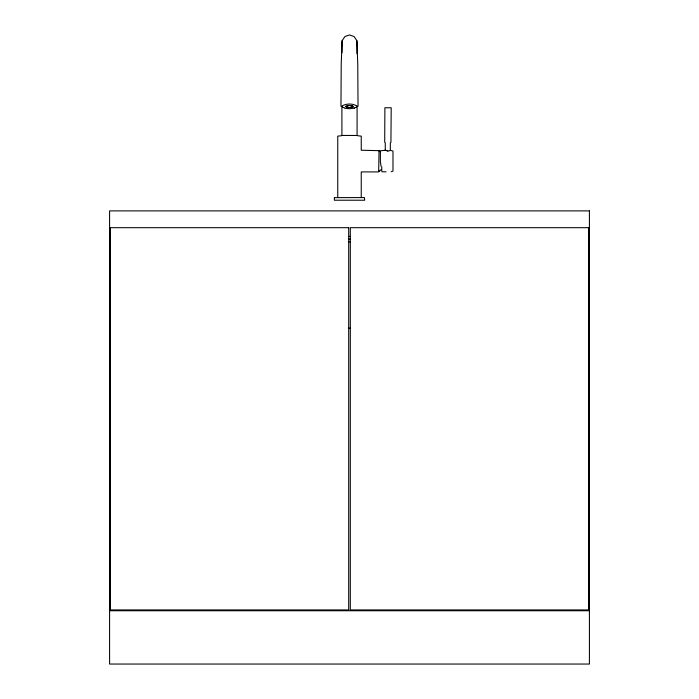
<?xml version="1.0" encoding="UTF-8"?>
<svg xmlns="http://www.w3.org/2000/svg" width="699" height="699" viewBox="0 0 699 699"><rect width="100%" height="100%" fill="white"/><g stroke="black" fill="none" stroke-linecap="round" stroke-linejoin="round"><path stroke-width="1.05" d="M357.084 106.265L357.084 135.457L341.907 135.457L341.898 106.265M341.994 52.731L341.925 43.067L342.064 45.356L341.951 44.177M340.955 106.344L341.226 63.88L342.143 40.647L344.939 36.531L349.491 34.95L354.052 36.531L356.848 40.647L357.766 63.88L358.037 106.344M357.04 44.177L356.927 45.356L357.067 43.067L356.997 53.578M342.143 40.647L341.811 43.591M381.042 169.639L379.417 171.36L379.033 171.037M379.033 151.115L379.417 150.792L380.501 151.945M354.288 107.987L356.307 107.235L356.848 105.968C352.724 103.365 346.285 103.4 342.143 105.951L342.685 107.235L344.686 107.987M354.48 108.162L349.535 108.738L345.009 108.284M350.592 107.375L353.318 106.842L348.906 107.646L345.926 106.798L349.046 107.471M349.212 105.357L345.673 106.458L347.849 105.654M391.187 171.718L392.978 171.106L392.978 151.045L390.523 150.407M384.878 150.294L380.361 150.809L380.361 161.749L381.104 166.397M386.11 171.832L381.96 171.753M341.453 135.728L337.757 136.13L337.757 197.572M357.547 135.728L361.243 136.13L361.243 150.241L379.033 150.661L378.692 171.919L361.243 171.91L361.243 197.572M348.408 236.472L350.592 236.472M348.408 239.137L350.592 239.137M348.408 241.81L350.592 241.81M348.408 328.172L350.592 328.172M109.586 610.734L589.414 610.734M349.884 105.54L353.039 106.143L351.396 105.505M385.298 150.014L387.727 151.019M385.315 150.311L388.565 151.028L390.287 150.399L390.365 142.771L390.924 142.378L391.204 107.786L384.887 107.742L384.703 142.334L385.263 142.727L385.298 149.979M357.18 43.591L356.848 40.647M381.768 166.965L381.768 171.028M334.41 197.642L334.332 200.22L364.668 200.22L364.415 197.572L334.41 197.642M589.414 210.888L109.586 210.888L109.586 664.05L589.414 664.05L589.414 210.888M348.696 227.682L110.39 227.682L110.39 609.939L348.696 609.939L348.696 227.682M588.61 227.682L350.304 227.682L350.304 609.939L588.61 609.939L588.61 227.682"/></g></svg>
